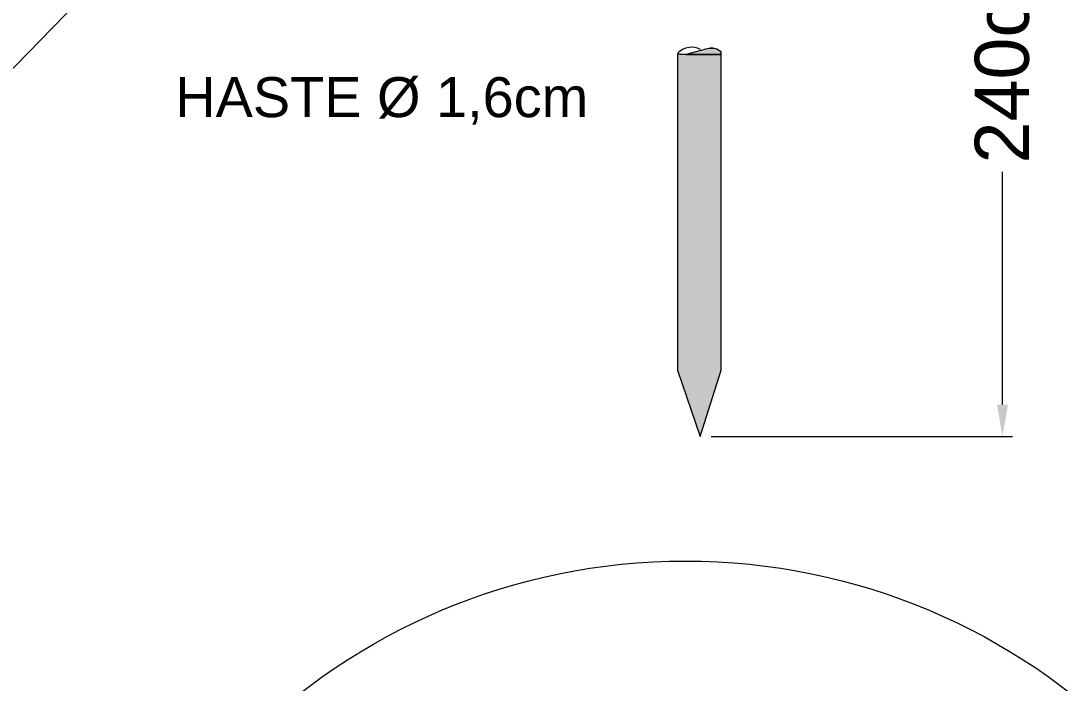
# Model space of a CAD drawing. Header units: metres. Extents: x 3162.2 to 3239.3, y 1435.1 to 1475.8.
# Drawn here: x 3190.617 to 3191.718, y 1453.161 to 1453.861 of the extents above; entities that cross this region are included whole.
import ezdxf

# ---------------------------------------------------------------- set-up
doc = ezdxf.new("R2010")
doc.units = ezdxf.units.M
doc.layers.add('PDF2_Geometry', color=7, linetype='Continuous')
doc.layers.add('PDF2_Text', color=7, linetype='Continuous')
doc.layers.add('PDF2_Solid Fills', color=7, linetype='Continuous', true_color=0x636466)
doc.styles.add('PDF ArialMT', font='arial.ttf')

msp = doc.modelspace()

# ---------------------------------------------------------------- linework, layer by layer
at = {"layer": 'PDF2_Geometry', "color": 150, "lineweight": 0, "true_color": 0x007fff}
for points in [[(3191.4672, 1454.6933), (3189.6505, 1452.8267)], [(3191.6547, 1453.4556), (3191.6547, 1453.7018)], [(3191.347, 1453.4219), (3191.6653, 1453.4219)]]:
    msp.add_lwpolyline(points, dxfattribs=at)
at = {"layer": 'PDF2_Geometry', "lineweight": 0}
msp.add_lwpolyline([(3191.3114, 1453.4921), (3191.3354, 1453.4219), (3191.3575, 1453.4921), (3191.3575, 1453.8287), (3191.3556, 1453.8297), (3191.3527, 1453.8316), (3191.3489, 1453.8326), (3191.346, 1453.8326), (3191.3412, 1453.8316), (3191.32, 1453.8259), (3191.3162, 1453.8259), (3191.3143, 1453.8259), (3191.3114, 1453.8268)], close=True, dxfattribs=at)
at = {"layer": 'PDF2_Geometry', "color": 31, "lineweight": 0, "true_color": 0xfecc66}
msp.add_lwpolyline([(3191.3575, 1453.8259), (3191.32, 1453.8259), (3191.3575, 1453.8259)], dxfattribs=at)
at = {"layer": 'PDF2_Geometry', "color": 150, "lineweight": 0, "true_color": 0x007fff}
msp.add_circle((3191.3196, 1452.6281), 0.6621, dxfattribs=at)
at = {"layer": 'PDF2_Geometry', "lineweight": 0}
msp.add_arc((3191.3263, 1453.8138), 0.0197, 61.9255, 135.9453, dxfattribs=at)
at = {"layer": 'PDF2_Solid Fills', "color": 31, "true_color": 0xfecc66, "transparency": 33554559}
for points in [[(3191.3114, 1453.8268), (3191.3143, 1453.8259), (3191.3114, 1453.8259)], [(3191.3306, 1453.8287), (3191.3575, 1453.8259), (3191.32, 1453.8259)], [(3191.3345, 1453.8297), (3191.3575, 1453.8287), (3191.3306, 1453.8287)], [(3191.3575, 1453.8287), (3191.3306, 1453.8287), (3191.3575, 1453.8259)], [(3191.3402, 1453.8316), (3191.3556, 1453.8297), (3191.3345, 1453.8297)], [(3191.3556, 1453.8297), (3191.3345, 1453.8297), (3191.3575, 1453.8287)], [(3191.3412, 1453.8316), (3191.3527, 1453.8316), (3191.3402, 1453.8316)], [(3191.3527, 1453.8316), (3191.3402, 1453.8316), (3191.3556, 1453.8297)], [(3191.345, 1453.8326), (3191.3499, 1453.8316), (3191.3412, 1453.8316)], [(3191.3499, 1453.8316), (3191.3412, 1453.8316), (3191.3527, 1453.8316)], [(3191.346, 1453.8326), (3191.3489, 1453.8326), (3191.345, 1453.8326)], [(3191.3489, 1453.8326), (3191.345, 1453.8326), (3191.3499, 1453.8316)], [(3191.3114, 1453.8259), (3191.3143, 1453.8259), (3191.3143, 1453.8259)], [(3191.3143, 1453.8259), (3191.3143, 1453.8259), (3191.3114, 1453.8259)], [(3191.3162, 1453.8259), (3191.3162, 1453.8259), (3191.3114, 1453.8259)], [(3191.3162, 1453.8259), (3191.3114, 1453.8259), (3191.3143, 1453.8259)], [(3191.3114, 1453.8259), (3191.3114, 1453.4921), (3191.3575, 1453.4921)], [(3191.3114, 1453.8259), (3191.3575, 1453.8259), (3191.3575, 1453.4921)], [(3191.32, 1453.8259), (3191.3575, 1453.8259), (3191.3162, 1453.8259)], [(3191.3114, 1453.4921), (3191.3575, 1453.4921), (3191.3354, 1453.4219)]]:
    msp.add_solid(points, dxfattribs=at)
at = {"layer": 'PDF2_Solid Fills', "color": 150, "true_color": 0x007fff, "transparency": 33554559}
msp.add_solid([(3191.6489, 1453.4556), (3191.6605, 1453.4556), (3191.6547, 1453.4219)], dxfattribs=at)

# ---------------------------------------------------------------- texts
at = {"layer": 'PDF2_Text', "color": 30, "true_color": 0xff7f00, "insert": (3191.6544, 1453.7106), "char_height": 0.05712, "attachment_point": 4, "rotation": 90, "style": 'PDF ArialMT'}
msp.add_mtext('240cm', dxfattribs=at)
at = {"layer": 'PDF2_Text', "color": 30, "true_color": 0xff7f00, "insert": (3190.7806, 1453.7768), "char_height": 0.042269, "attachment_point": 4, "style": 'PDF ArialMT'}
msp.add_mtext('HASTE Ø 1,6cm', dxfattribs=at)

doc.saveas('drawing.dxf')
